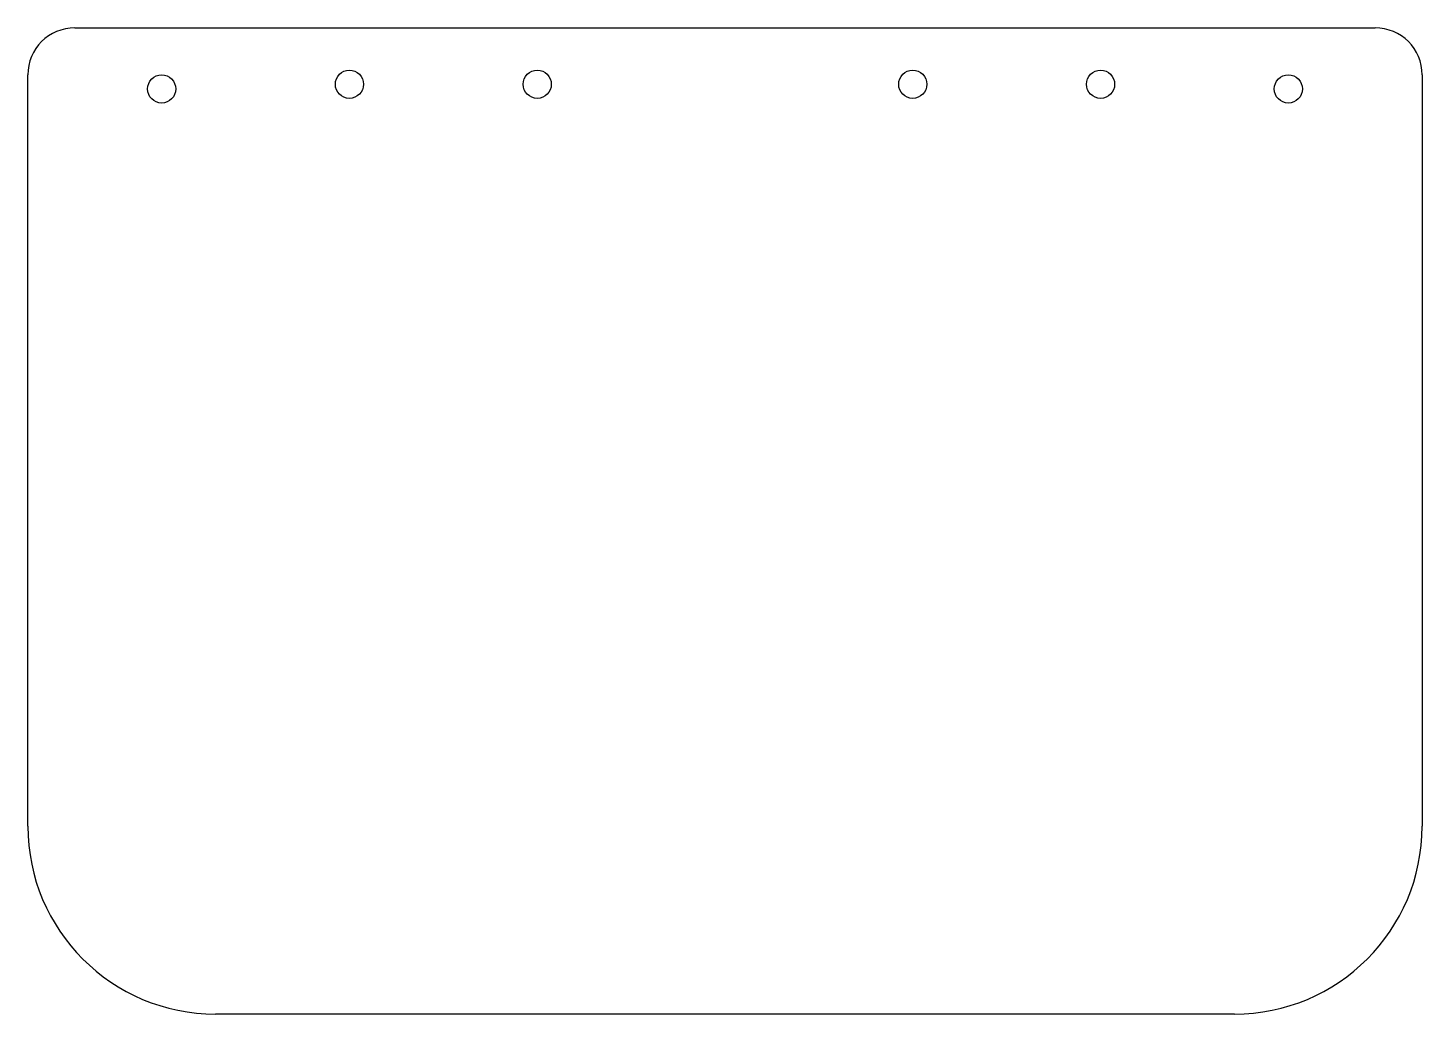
# Model space of a CAD drawing. Extents: x -148 to 148, y -105 to 105.
import ezdxf

# ---------------------------------------------------------------- set-up
doc = ezdxf.new("R2010")
doc.units = 0
doc.layers.add('Sketch', color=7, linetype='CONTINUOUS')

msp = doc.modelspace()

# ---------------------------------------------------------------- linework, layer by layer
at = {"layer": 'Sketch'}
for p, q in [((-138.5, 105), (138.5, 105)), ((-148.5, -65), (-148.5, 95)), ((148.5, 95), (148.5, -65)), ((108.5, -105), (-108.5, -105))]:
    msp.add_line(p, q, dxfattribs=at)
for centre in [(-80, 93), (-40, 93), (40, 93), (80, 93), (-120, 92), (120, 92)]:
    msp.add_circle(centre, 3, dxfattribs=at)
for centre, radius, start, end in [((-138.5, 95), 10, 90, 180), ((138.5, 95), 10, 0, 90), ((-108.5, -65), 40, 180, -90), ((108.5, -65), 40, -90, 0)]:
    msp.add_arc(centre, radius, start, end, dxfattribs=at)

doc.saveas('drawing.dxf')
